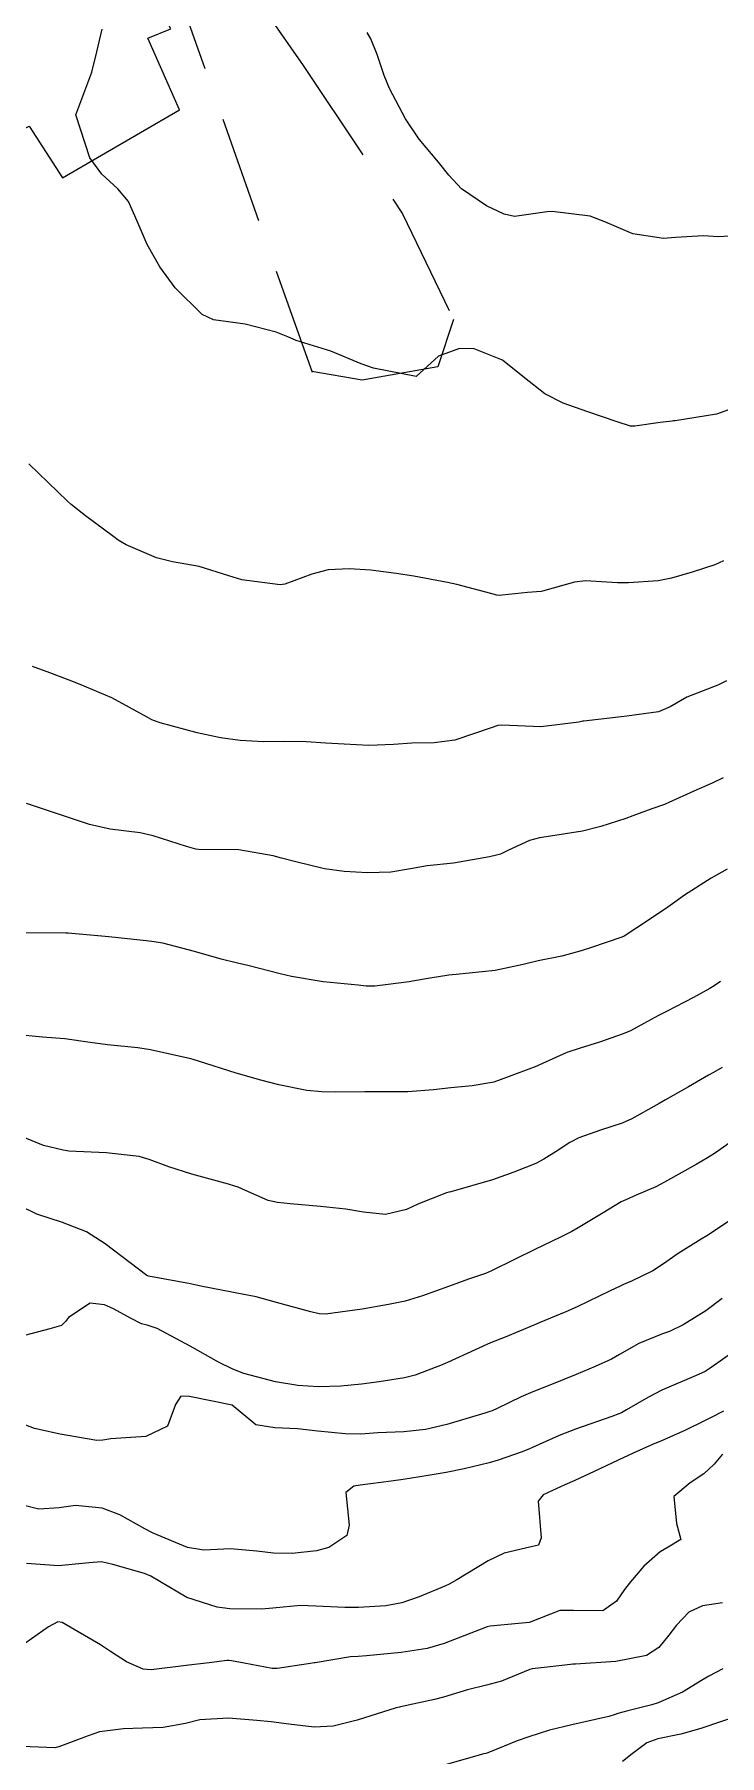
# Model space of a CAD drawing. Header units: metres. Extents: x 298520 to 308411, y 7433745 to 7450750.
# Drawn here: x 300784.1 to 300816, y 7448491.8 to 7448572 of the extents above; entities that cross this region are included whole.
import ezdxf

# ---------------------------------------------------------------- set-up
doc = ezdxf.new("R2010")
doc.units = ezdxf.units.M
doc.header["$LTSCALE"] = 10
doc.linetypes.add('DASHED', pattern=[0.75, 0.5, -0.25])
for name, color, linetype in [('Curvas de Nivel 1m', 11, 'Continuous'), ('Curvas de Nivel 5m', 15, 'Continuous'), ('Edificações', 30, 'Continuous'), ('Vias Secundárias', 230, 'DASHED')]:
    doc.layers.add(name, color=color, linetype=linetype)

msp = doc.modelspace()

# ---------------------------------------------------------------- linework, layer by layer
at = {"layer": 'Curvas de Nivel 1m', "flags": 128}
for points, elevation in [([(300816.976, 7448554.704), (300815.817, 7448554.284), (300813.898, 7448553.983), (300813.814, 7448553.975), (300813.749, 7448553.965), (300813.191, 7448553.906), (300812.006, 7448553.723), (300811.811, 7448553.725), (300811.183, 7448553.926), (300809.818, 7448554.399), (300808.672, 7448554.808), (300807.826, 7448555.243), (300806.878, 7448555.98), (300805.845, 7448556.802), (300804.529, 7448557.327), (300803.853, 7448557.35), (300802.877, 7448556.995), (300801.833, 7448556.04), (300799.839, 7448556.437), (300799.271, 7448556.639), (300797.85, 7448557.219), (300796.237, 7448557.726), (300795.86, 7448557.896), (300795.318, 7448558.115), (300793.866, 7448558.483), (300792.401, 7448558.685), (300791.871, 7448558.923), (300790.606, 7448560.173), (300789.897, 7448561.15), (300789.308, 7448562.186), (300788.839, 7448563.275), (300788.441, 7448564.195), (300787.939, 7448564.789), (300787.195, 7448565.461), (300786.642, 7448566.22), (300785.983, 7448568.23), (300786.733, 7448570.219), (300786.959, 7448571.162), (300787.203, 7448572.212)], 721), ([(300817.154, 7448562.617), (300815.913, 7448562.551), (300815.208, 7448562.586), (300813.912, 7448562.508), (300813.341, 7448562.476), (300811.914, 7448562.69), (300810.613, 7448563.243), (300809.926, 7448563.511), (300808.165, 7448563.73), (300807.929, 7448563.715), (300806.411, 7448563.5), (300805.927, 7448563.595), (300805.107, 7448563.998), (300803.941, 7448564.788), (300803.353, 7448565.425), (300802.868, 7448566.026), (300801.969, 7448567.088), (300801.333, 7448568.046), (300800.59, 7448569.461), (300800.337, 7448570.057), (300800.013, 7448571.042), (300799.727, 7448571.771), (300799.544, 7448572.067)], 722), ([(300816.285, 7448541.864), (300815.876, 7448541.662), (300815.669, 7448541.587), (300814.434, 7448541.116), (300813.654, 7448540.653), (300813.122, 7448540.434), (300811.648, 7448540.232), (300811.372, 7448540.197), (300809.644, 7448539.993), (300809.598, 7448539.986), (300809.413, 7448539.943), (300807.64, 7448539.723), (300805.822, 7448539.808), (300805.641, 7448539.794), (300805.328, 7448539.683), (300803.634, 7448539.107), (300802.677, 7448538.985), (300801.632, 7448538.966), (300800.774, 7448538.906), (300799.631, 7448538.864), (300798.474, 7448538.92), (300797.632, 7448538.975), (300796.702, 7448539.029), (300795.632, 7448539.044), (300794.715, 7448539.036), (300793.633, 7448539.093), (300792.713, 7448539.223), (300791.636, 7448539.442), (300789.906, 7448539.911), (300789.641, 7448540.004), (300789.522, 7448540.062), (300789.312, 7448540.185), (300787.656, 7448541.077), (300786.186, 7448541.704), (300785.668, 7448541.903), (300784.779, 7448542.239), (300783.967, 7448542.539)], 719), ([(300816.121, 7448537.359), (300815.611, 7448537.107), (300814.755, 7448536.734), (300813.597, 7448536.198), (300813.389, 7448536.109), (300812.811, 7448535.908), (300811.926, 7448535.58), (300811.588, 7448535.456), (300810.424, 7448535.092), (300809.582, 7448534.866), (300808.283, 7448534.662), (300807.579, 7448534.558), (300807.114, 7448534.438), (300806.135, 7448533.984), (300805.755, 7448533.804), (300805.57, 7448533.747), (300805.245, 7448533.67), (300803.567, 7448533.382), (300802.337, 7448533.261), (300801.564, 7448533.124), (300800.652, 7448532.959), (300799.562, 7448532.932), (300798.476, 7448532.99), (300797.563, 7448533.124), (300796.226, 7448533.444), (300795.568, 7448533.608), (300795.17, 7448533.717), (300793.571, 7448533.997), (300791.712, 7448534.018), (300791.572, 7448534.036), (300791.138, 7448534.164), (300789.58, 7448534.655), (300788.986, 7448534.785), (300787.584, 7448534.957), (300786.622, 7448535.185), (300785.592, 7448535.53), (300783.687, 7448536.163)], 718), ([(300816.32, 7448533.108), (300815.561, 7448532.684), (300814.333, 7448531.888), (300813.879, 7448531.564), (300813.544, 7448531.334), (300812.689, 7448530.755), (300811.524, 7448529.978), (300811.486, 7448529.958), (300811.369, 7448529.922), (300809.996, 7448529.457), (300809.516, 7448529.293), (300808.617, 7448529.057), (300807.512, 7448528.835), (300806.82, 7448528.667), (300805.507, 7448528.385), (300803.689, 7448528.201), (300803.505, 7448528.185), (300803.357, 7448528.169), (300802.486, 7448528.03), (300801.653, 7448527.887), (300801.501, 7448527.861), (300799.902, 7448527.653), (300799.499, 7448527.66), (300799.128, 7448527.694), (300797.501, 7448527.859), (300796.028, 7448528.105), (300795.504, 7448528.232), (300793.996, 7448528.621), (300793.509, 7448528.73), (300792.751, 7448528.907), (300791.514, 7448529.268), (300790.042, 7448529.651), (300789.519, 7448529.739), (300789.115, 7448529.782), (300787.52, 7448529.945), (300785.633, 7448530.117), (300785.522, 7448530.12), (300783.628, 7448530.143)], 717), ([(300815.997, 7448527.865), (300815.705, 7448527.664), (300815.5, 7448527.543), (300814.738, 7448527.124), (300813.489, 7448526.47), (300813.109, 7448526.282), (300812.425, 7448525.911), (300811.815, 7448525.579), (300811.476, 7448525.432), (300810.366, 7448525.04), (300809.465, 7448524.767), (300808.854, 7448524.564), (300807.542, 7448523.969), (300807.481, 7448523.941), (300807.453, 7448523.929), (300806.039, 7448523.392), (300805.445, 7448523.178), (300804.443, 7448523.005), (300803.442, 7448522.92), (300802.641, 7448522.828), (300801.44, 7448522.733), (300800.762, 7448522.725), (300799.44, 7448522.729), (300798.07, 7448522.711), (300797.439, 7448522.725), (300796.746, 7448522.79), (300795.442, 7448523.052), (300794.602, 7448523.28), (300793.448, 7448523.606), (300791.702, 7448524.158), (300791.454, 7448524.245), (300791.34, 7448524.276), (300789.461, 7448524.69), (300788.872, 7448524.779), (300787.464, 7448524.919), (300786.658, 7448525.025), (300785.467, 7448525.195), (300784.428, 7448525.281), (300783.47, 7448525.368)], 716), ([(300816.712, 7448520.559), (300815.727, 7448519.867), (300815.529, 7448519.741), (300815.401, 7448519.66), (300814.866, 7448519.346), (300813.389, 7448518.523), (300812.984, 7448518.307), (300812.077, 7448517.913), (300811.589, 7448517.71), (300811.38, 7448517.603), (300810.543, 7448517.101), (300809.367, 7448516.403), (300809.083, 7448516.235), (300808.548, 7448515.958), (300807.742, 7448515.581), (300807.354, 7448515.394), (300806.404, 7448514.922), (300805.339, 7448514.397), (300805.057, 7448514.275), (300804.264, 7448514.006), (300803.329, 7448513.671), (300802.13, 7448513.227), (300801.322, 7448512.991), (300800.54, 7448512.829), (300799.318, 7448512.606), (300797.611, 7448512.38), (300797.316, 7448512.395), (300796.931, 7448512.48), (300795.321, 7448512.927), (300794.387, 7448513.188), (300793.325, 7448513.392), (300791.798, 7448513.685), (300791.329, 7448513.786), (300789.366, 7448514.146), (300789.333, 7448514.156), (300789.293, 7448514.181), (300787.354, 7448515.648), (300786.475, 7448516.219), (300785.367, 7448516.65), (300784.163, 7448517.04), (300783.375, 7448517.425)], 714), ([(300816.469, 7448516.762), (300815.364, 7448516.028), (300815.108, 7448515.874), (300814.034, 7448515.208), (300813.345, 7448514.722), (300812.844, 7448514.401), (300811.86, 7448513.915), (300811.49, 7448513.76), (300811.331, 7448513.689), (300810.868, 7448513.467), (300809.321, 7448512.72), (300808.793, 7448512.481), (300807.554, 7448511.968), (300807.381, 7448511.9), (300807.311, 7448511.869), (300805.975, 7448511.311), (300805.299, 7448511.036), (300804.577, 7448510.717), (300803.285, 7448510.127), (300803.211, 7448510.093), (300803.041, 7448510.022), (300801.787, 7448509.534), (300801.283, 7448509.407), (300800.108, 7448509.23), (300799.279, 7448509.115), (300798.326, 7448509.03), (300797.277, 7448509.002), (300796.319, 7448509.058), (300795.28, 7448509.232), (300793.8, 7448509.617), (300793.288, 7448509.819), (300792.633, 7448510.147), (300791.3, 7448510.891), (300789.769, 7448511.715), (300789.31, 7448511.862), (300789.047, 7448511.921), (300788.523, 7448512.192), (300787.733, 7448512.62), (300787.319, 7448512.814), (300786.647, 7448512.89), (300785.638, 7448512.227), (300785.495, 7448512.044), (300785.309, 7448511.855), (300784.767, 7448511.697), (300783.303, 7448511.306)], 713), ([(300816.085, 7448513.103), (300815.32, 7448512.537), (300814.267, 7448511.886), (300813.625, 7448511.579), (300813.306, 7448511.457), (300812.196, 7448511.014), (300811.292, 7448510.498), (300810.924, 7448510.29), (300810.161, 7448509.937), (300809.279, 7448509.576), (300808.131, 7448509.104), (300807.271, 7448508.755), (300806.721, 7448508.523), (300805.601, 7448507.987), (300805.367, 7448507.884), (300805.261, 7448507.843), (300805.035, 7448507.768), (300803.255, 7448507.237), (300802.269, 7448507.014), (300801.252, 7448506.905), (300800.042, 7448506.85), (300799.25, 7448506.797), (300798.528, 7448506.8), (300797.251, 7448506.932), (300796.307, 7448507.044), (300795.253, 7448507.082), (300794.359, 7448507.228), (300793.263, 7448508.14), (300791.269, 7448508.547), (300790.878, 7448508.555), (300790.618, 7448508.166), (300790.259, 7448507.164), (300789.248, 7448506.683), (300787.614, 7448506.572), (300787.246, 7448506.504), (300786.965, 7448506.493), (300785.249, 7448506.794), (300784.061, 7448507.058), (300783.254, 7448507.359)], 712), ([(300816.559, 7448510.593), (300815.525, 7448509.868), (300815.384, 7448509.767), (300815.281, 7448509.709), (300814.974, 7448509.568), (300813.272, 7448508.843), (300812.654, 7448508.521), (300811.633, 7448507.916), (300811.391, 7448507.789), (300811.261, 7448507.733), (300810.949, 7448507.614), (300809.254, 7448507.022), (300808.484, 7448506.725), (300807.245, 7448506.172), (300807.104, 7448506.111), (300806.761, 7448505.975), (300805.647, 7448505.576), (300805.235, 7448505.46), (300804.067, 7448505.17), (300803.228, 7448505.001), (300802.394, 7448504.86), (300801.223, 7448504.679), (300800.668, 7448504.602), (300799.218, 7448504.418), (300798.926, 7448504.364), (300798.562, 7448504.077), (300798.717, 7448502.555), (300798.602, 7448502.076), (300797.759, 7448501.513), (300797.186, 7448501.36), (300796.053, 7448501.232), (300795.184, 7448501.251), (300794.407, 7448501.344), (300793.186, 7448501.445), (300791.949, 7448501.389), (300791.186, 7448501.513), (300789.581, 7448502.176), (300789.195, 7448502.385), (300788.036, 7448503.033), (300787.204, 7448503.341), (300785.965, 7448503.463), (300785.204, 7448503.355), (300784.265, 7448503.305), (300783.206, 7448503.568)], 711), ([(300816.096, 7448505.861), (300815.711, 7448505.39), (300815.229, 7448504.939), (300814.583, 7448504.519), (300813.834, 7448503.891), (300813.946, 7448502.635), (300814.161, 7448501.89), (300813.564, 7448501.521), (300813.187, 7448501.317), (300812.437, 7448500.651), (300811.807, 7448499.914), (300811.527, 7448499.557), (300811.159, 7448499.007), (300810.52, 7448498.562), (300809.152, 7448498.573), (300808.525, 7448498.583), (300807.144, 7448498.043), (300807.086, 7448498.028), (300806.599, 7448497.975), (300805.281, 7448497.85), (300805.141, 7448497.82), (300804.855, 7448497.709), (300803.133, 7448497.041), (300802.349, 7448496.81), (300801.129, 7448496.619), (300799.525, 7448496.462), (300799.127, 7448496.444), (300798.78, 7448496.42), (300797.123, 7448496.147), (300797.075, 7448496.139), (300796.8, 7448496.093), (300795.356, 7448495.871), (300795.12, 7448495.885), (300793.82, 7448496.13), (300793.228, 7448496.242), (300793.124, 7448496.253), (300793.014, 7448496.251), (300792.188, 7448496.149), (300791.246, 7448496.034), (300791.121, 7448496.019), (300789.484, 7448495.81), (300789.118, 7448495.849), (300788.338, 7448496.192), (300787.601, 7448496.677), (300787.131, 7448496.983), (300785.353, 7448498.015), (300785.141, 7448498.052), (300784.713, 7448497.811), (300783.127, 7448496.708)], 709), ([(300816.096, 7448498.929), (300815.157, 7448498.793), (300814.531, 7448498.507), (300813.946, 7448497.892), (300813.601, 7448497.432), (300813.133, 7448496.863), (300812.552, 7448496.483), (300811.126, 7448496.198), (300809.257, 7448496.081), (300809.124, 7448496.075), (300809.013, 7448496.062), (300808.067, 7448495.961), (300807.226, 7448495.865), (300807.121, 7448495.833), (300805.808, 7448495.288), (300805.11, 7448495.104), (300804.219, 7448494.891), (300803.101, 7448494.547), (300802.683, 7448494.44), (300801.094, 7448494.097), (300801.051, 7448494.084), (300800.901, 7448494.043), (300799.087, 7448493.468), (300797.968, 7448493.197), (300797.084, 7448493.15), (300795.899, 7448493.288), (300795.086, 7448493.388), (300794.417, 7448493.451), (300793.087, 7448493.559), (300791.755, 7448493.485), (300791.085, 7448493.323), (300790.043, 7448493.136), (300789.082, 7448493.097), (300788.207, 7448493.073), (300787.08, 7448492.923), (300786.551, 7448492.743), (300785.187, 7448492.229), (300785.073, 7448492.193), (300785.027, 7448492.186), (300783.073, 7448492.26)], 708), ([(300816.106, 7448495.865), (300815.465, 7448495.528), (300815.114, 7448495.314), (300814.226, 7448494.769), (300813.099, 7448494.278), (300812.809, 7448494.191), (300811.686, 7448493.914), (300811.224, 7448493.786), (300811.091, 7448493.735), (300810.804, 7448493.639), (300809.086, 7448493.257), (300808.043, 7448493.001), (300807.08, 7448492.699), (300806.541, 7448492.513), (300805.243, 7448491.988), (300805.12, 7448491.942), (300805.072, 7448491.927), (300804.983, 7448491.902), (300803.066, 7448491.358)], 707), ([(300816.961, 7448493.722), (300815.085, 7448493.086), (300814.151, 7448492.82), (300813.08, 7448492.596), (300812.567, 7448492.416), (300811.887, 7448491.912), (300811.444, 7448491.542)], 706)]:
    msp.add_lwpolyline(points, dxfattribs=dict(at, elevation=elevation))
at = {"layer": 'Curvas de Nivel 5m', "flags": 128}
for points, elevation in [([(300816.141, 7448547.461), (300815.734, 7448547.268), (300814.688, 7448546.926), (300813.724, 7448546.647), (300813.098, 7448546.531), (300811.721, 7448546.43), (300811.208, 7448546.438), (300809.722, 7448546.522), (300809.206, 7448546.463), (300807.714, 7448546.049), (300807.649, 7448546.036), (300807.011, 7448545.977), (300805.84, 7448545.861), (300805.712, 7448545.848), (300805.581, 7448545.861), (300805.079, 7448546), (300803.718, 7448546.359), (300803.29, 7448546.453), (300801.723, 7448546.745), (300800.898, 7448546.876), (300799.727, 7448547.018), (300798.715, 7448547.089), (300797.727, 7448547.036), (300796.98, 7448546.841), (300795.717, 7448546.367), (300795.492, 7448546.337), (300793.72, 7448546.575), (300793.107, 7448546.755), (300791.728, 7448547.192), (300790.491, 7448547.413), (300789.734, 7448547.603), (300788.323, 7448548.201), (300787.957, 7448548.419), (300787.747, 7448548.577), (300786.429, 7448549.551), (300785.761, 7448550.075), (300785.592, 7448550.232), (300783.789, 7448551.976)], 720), ([(300816.076, 7448523.864), (300815.679, 7448523.639), (300815.449, 7448523.507), (300814.516, 7448522.957), (300813.438, 7448522.36), (300813.143, 7448522.196), (300812.654, 7448521.908), (300811.868, 7448521.474), (300811.423, 7448521.275), (300810.407, 7448520.946), (300809.412, 7448520.587), (300808.99, 7448520.373), (300808.347, 7448519.961), (300807.769, 7448519.597), (300807.397, 7448519.401), (300806.383, 7448518.99), (300805.389, 7448518.641), (300803.442, 7448518.078), (300803.383, 7448518.062), (300803.351, 7448518.053), (300803.249, 7448518.021), (300801.905, 7448517.507), (300801.375, 7448517.252), (300800.398, 7448517.024), (300799.374, 7448517.127), (300798.563, 7448517.261), (300797.376, 7448517.395), (300795.958, 7448517.523), (300795.378, 7448517.579), (300794.937, 7448517.676), (300793.881, 7448518.133), (300793.537, 7448518.29), (300793.385, 7448518.346), (300793.096, 7448518.433), (300791.39, 7448518.905), (300790.319, 7448519.245), (300789.397, 7448519.587), (300788.925, 7448519.714), (300787.4, 7448519.886), (300785.654, 7448519.973), (300785.401, 7448520.012), (300784.484, 7448520.239), (300783.417, 7448520.667)], 715), ([(300816.144, 7448507.861), (300815.566, 7448507.561), (300815.258, 7448507.407), (300814.337, 7448506.967), (300813.249, 7448506.485), (300812.842, 7448506.309), (300811.935, 7448505.913), (300811.465, 7448505.692), (300811.238, 7448505.585), (300810.117, 7448505.05), (300809.223, 7448504.626), (300808.748, 7448504.426), (300807.744, 7448503.965), (300807.506, 7448503.671), (300807.644, 7448501.965), (300807.527, 7448501.629), (300807.189, 7448501.551), (300805.925, 7448501.243), (300805.182, 7448500.897), (300803.729, 7448500.012), (300803.375, 7448499.812), (300803.168, 7448499.718), (300801.97, 7448499.223), (300801.156, 7448498.934), (300800.416, 7448498.789), (300799.153, 7448498.715), (300798.512, 7448498.717), (300797.153, 7448498.786), (300796.444, 7448498.807), (300795.152, 7448498.684), (300794.634, 7448498.635), (300793.151, 7448498.662), (300792.567, 7448498.731), (300791.158, 7448499.191), (300789.481, 7448500.177), (300789.174, 7448500.307), (300787.703, 7448500.727), (300787.179, 7448500.845), (300786.598, 7448500.796), (300785.177, 7448500.657), (300783.692, 7448500.766)], 710)]:
    msp.add_lwpolyline(points, dxfattribs=dict(at, elevation=elevation))
at = {"layer": 'Edificações'}
msp.add_lwpolyline([(300788.357, 7448575.981), (300787.421, 7448575.492), (300786.084, 7448577.761), (300777.754, 7448573.044), (300779.131, 7448570.456), (300778.15, 7448569.744), (300780.467, 7448566.096), (300783.808, 7448567.698), (300785.368, 7448565.295), (300790.803, 7448568.454), (300789.333, 7448571.791), (300790.402, 7448572.236)], close=True, dxfattribs=at)
at = {"layer": 'Vias Secundárias'}
msp.add_lwpolyline([(300796.997, 7448556.222), (300790.605, 7448574.348), (300785.312, 7448583.524), (300772.778, 7448604.135), (300761.419, 7448624.327), (300748.717, 7448640.953), (300737.557, 7448658.218), (300729.22, 7448672.811), (300717.612, 7448689.178), (300706.994, 7448708.671), (300699.499, 7448723.217), (300696.574, 7448727.475), (300684.766, 7448743.404), (300677.322, 7448755.219), (300671.318, 7448766.632), (300670.922, 7448772.425), (300671.913, 7448781.57), (300679.798, 7448796.544), (300688.974, 7448812.122), (300698.251, 7448827.055), (300705.512, 7448839.635)], dxfattribs=at)
at = {"layer": 'Vias Secundárias', "elevation": 724.841}
msp.add_lwpolyline([(300790.556, 7448579.149), (300796.569, 7448570.524), (300801.198, 7448563.622), (300803.563, 7448558.699), (300802.84, 7448556.5), (300799.316, 7448555.871), (300796.979, 7448556.273)], dxfattribs=at)

doc.saveas('drawing.dxf')
